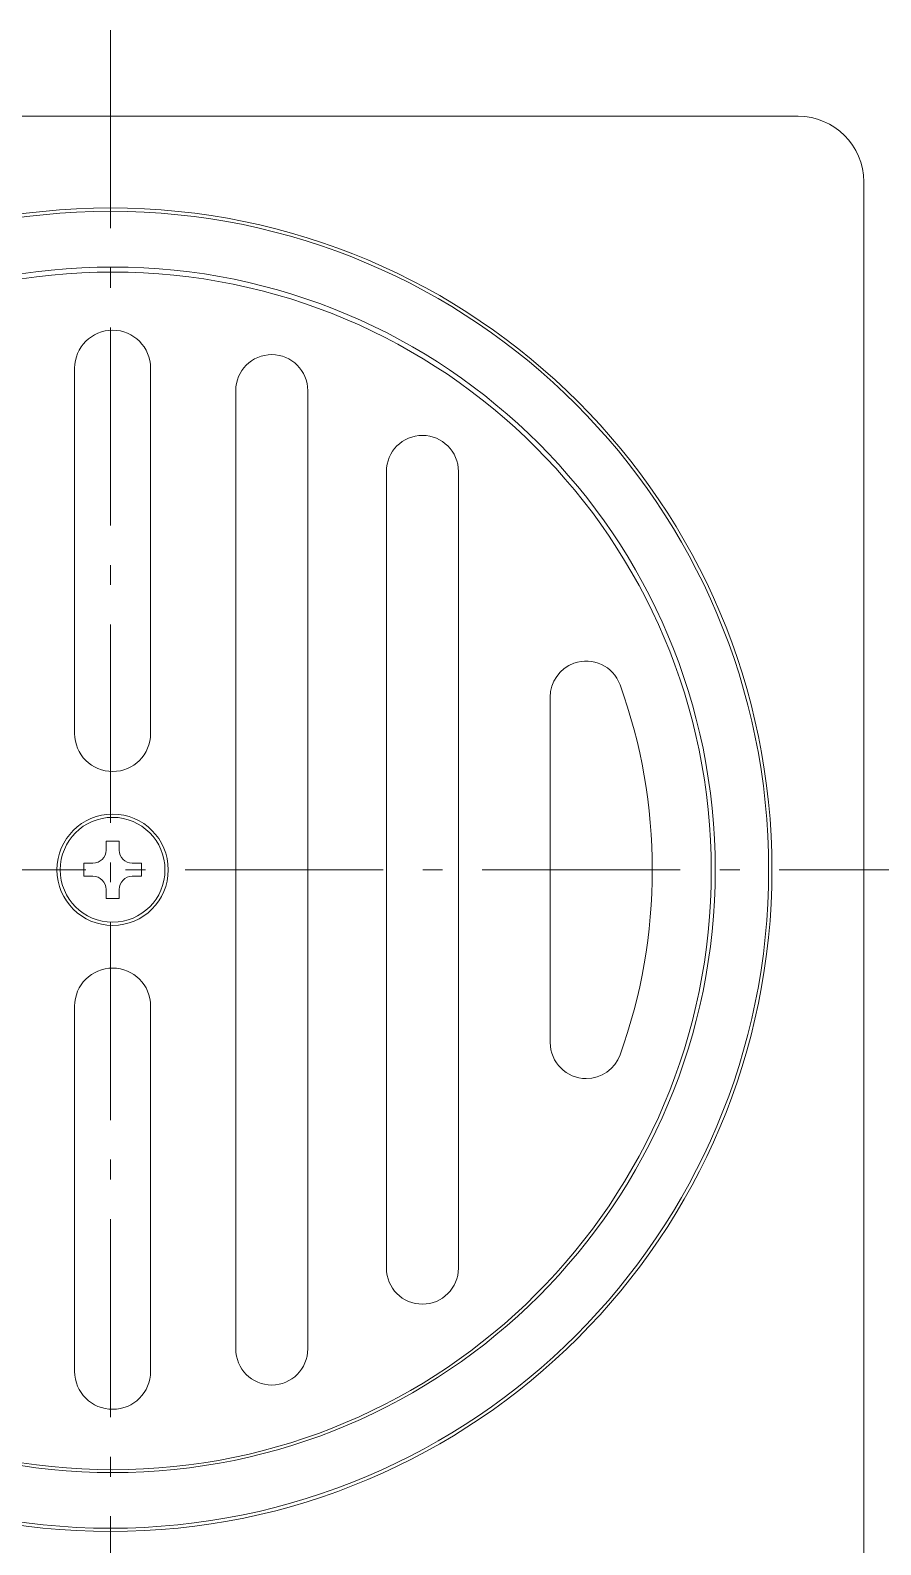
# Model space of a CAD drawing. Header units: millimetres. Extents: x 7371 to 278338, y -43753 to 35464.
# Drawn here: x 20345.9 to 20410.8, y 29010.1 to 29125.6 of the extents above; entities that cross this region are included whole.
import ezdxf

# ---------------------------------------------------------------- set-up
doc = ezdxf.new("R2010")
doc.units = ezdxf.units.MM
doc.header["$MEASUREMENT"] = 0
for name, pattern in [('AI-Linetype-1', [2.25, 1.5, -0.3, 0.15, -0.3]), ('AI-Linetype-2', [2.25, 1.5, -0.3, 0.15, -0.3]), ('CENTER', [50.8, 31.75, -6.35, 6.35, -6.35])]:
    doc.linetypes.add(name, pattern=pattern)
for name, color, linetype, lineweight in [('BENDA', 7, 'Continuous', 30), ('BIDANG', 7, 'Continuous', 13), ('CENTER', 9, 'CENTER', 0), ('DINDING', 1, 'Continuous', 20)]:
    doc.layers.add(name, color=color, linetype=linetype, lineweight=lineweight)

# ---------------------------------------------------------------- blocks, each defined once
blk = doc.blocks.new('block 6')
at = {"layer": 'BIDANG', "color": 7, "lineweight": 9}
blk.add_open_spline([(37.404, 28.065), (37.404, 30.585), (35.361, 32.628), (32.841, 32.628), (30.321, 32.628), (28.278, 30.585), (28.278, 28.065), (28.278, 25.545), (30.321, 23.502), (32.841, 23.502), (35.361, 23.502), (37.404, 25.545), (37.404, 28.065), (37.404, 28.065), (37.404, 28.065), (37.404, 28.065)], degree=3, knots=[0, 0, 0, 0, 1, 1, 1, 2, 2, 2, 3, 3, 3, 4, 4, 4, 5, 5, 5, 5], dxfattribs=at)
blk = doc.blocks.new('block 7')
at = {"layer": 'BIDANG', "color": 7, "lineweight": 9}
blk.add_open_spline([(37.366, 28.065), (37.366, 30.569), (35.336, 32.599), (32.833, 32.599), (30.329, 32.599), (28.3, 30.569), (28.3, 28.065), (28.3, 25.562), (30.329, 23.532), (32.833, 23.532), (35.336, 23.532), (37.366, 25.562), (37.366, 28.065), (37.366, 28.065), (37.366, 28.065), (37.366, 28.065)], degree=3, knots=[0, 0, 0, 0, 1, 1, 1, 2, 2, 2, 3, 3, 3, 4, 4, 4, 5, 5, 5, 5], dxfattribs=at)
blk = doc.blocks.new('block 8')
at = {"layer": 'BIDANG', "color": 7, "lineweight": 9}
blk.add_open_spline([(33.238, 28.065), (33.238, 28.285), (33.06, 28.462), (32.841, 28.462), (32.622, 28.462), (32.444, 28.285), (32.444, 28.065), (32.444, 27.846), (32.622, 27.669), (32.841, 27.669), (33.06, 27.669), (33.238, 27.846), (33.238, 28.065), (33.238, 28.065), (33.238, 28.065), (33.238, 28.065)], degree=3, knots=[0, 0, 0, 0, 1, 1, 1, 2, 2, 2, 3, 3, 3, 4, 4, 4, 5, 5, 5, 5], dxfattribs=at)
blk = doc.blocks.new('block 9')
at = {"layer": 'BIDANG', "color": 7, "lineweight": 9}
blk.add_lwpolyline([(33.059, 28.115), (32.99, 28.115)], dxfattribs=at)
blk = doc.blocks.new('block 10')
at = {"layer": 'BIDANG', "color": 7, "lineweight": 9}
blk.add_lwpolyline([(33.059, 28.016), (32.99, 28.016)], dxfattribs=at)
blk = doc.blocks.new('block 11')
at = {"layer": 'BIDANG', "color": 7, "lineweight": 9}
blk.add_lwpolyline([(32.891, 27.847), (32.891, 27.917)], dxfattribs=at)
blk = doc.blocks.new('block 12')
at = {"layer": 'BIDANG', "color": 7, "lineweight": 9}
blk.add_lwpolyline([(32.792, 27.847), (32.792, 27.917)], dxfattribs=at)
blk = doc.blocks.new('block 13')
at = {"layer": 'BIDANG', "color": 7, "lineweight": 9}
blk.add_lwpolyline([(32.891, 27.847), (32.841, 27.847)], dxfattribs=at)
blk = doc.blocks.new('block 14')
at = {"layer": 'BIDANG', "color": 7, "lineweight": 9}
blk.add_lwpolyline([(32.792, 27.847), (32.841, 27.847)], dxfattribs=at)
blk = doc.blocks.new('block 15')
at = {"layer": 'BIDANG', "color": 7, "lineweight": 9}
blk.add_open_spline([(32.792, 27.917), (32.792, 27.971), (32.747, 28.016), (32.692, 28.016)], degree=3, dxfattribs=at)
blk = doc.blocks.new('block 16')
at = {"layer": 'BIDANG', "color": 7, "lineweight": 9}
blk.add_open_spline([(32.692, 28.115), (32.747, 28.115), (32.792, 28.159), (32.792, 28.214)], degree=3, dxfattribs=at)
blk = doc.blocks.new('block 17')
at = {"layer": 'BIDANG', "color": 7, "lineweight": 9}
blk.add_lwpolyline([(32.623, 28.016), (32.623, 28.115)], dxfattribs=at)
blk = doc.blocks.new('block 18')
at = {"layer": 'BIDANG', "color": 7, "lineweight": 9}
blk.add_lwpolyline([(32.623, 28.016), (32.692, 28.016)], dxfattribs=at)
blk = doc.blocks.new('block 19')
at = {"layer": 'BIDANG', "color": 7, "lineweight": 9}
blk.add_lwpolyline([(32.623, 28.115), (32.692, 28.115)], dxfattribs=at)
blk = doc.blocks.new('block 20')
at = {"layer": 'BIDANG', "color": 7, "lineweight": 9}
blk.add_lwpolyline([(32.891, 28.214), (32.891, 28.284)], dxfattribs=at)
blk = doc.blocks.new('block 21')
at = {"layer": 'BIDANG', "color": 7, "lineweight": 9}
blk.add_lwpolyline([(32.891, 28.284), (32.841, 28.284)], dxfattribs=at)
blk = doc.blocks.new('block 22')
at = {"layer": 'BIDANG', "color": 7, "lineweight": 9}
blk.add_open_spline([(32.891, 28.214), (32.891, 28.159), (32.935, 28.115), (32.99, 28.115)], degree=3, dxfattribs=at)
blk = doc.blocks.new('block 23')
at = {"layer": 'BIDANG', "color": 7, "lineweight": 9}
blk.add_open_spline([(32.99, 28.016), (32.935, 28.016), (32.891, 27.971), (32.891, 27.917)], degree=3, dxfattribs=at)
blk = doc.blocks.new('block 24')
at = {"layer": 'BIDANG', "color": 7, "lineweight": 9}
blk.add_lwpolyline([(32.792, 28.284), (32.841, 28.284)], dxfattribs=at)
blk = doc.blocks.new('block 25')
at = {"layer": 'BIDANG', "color": 7, "lineweight": 9}
blk.add_lwpolyline([(32.792, 28.214), (32.792, 28.284)], dxfattribs=at)
blk = doc.blocks.new('block 26')
at = {"layer": 'BIDANG', "color": 7, "lineweight": 9}
blk.add_lwpolyline([(33.059, 28.016), (33.059, 28.115)], dxfattribs=at)
blk = doc.blocks.new('block 269')
at = {"layer": 'CENTER', "color": 7, "linetype": 'AI-Linetype-1', "lineweight": 9}
blk.add_lwpolyline([(39.197, 28.082), (26.486, 28.082)], dxfattribs=at)
blk = doc.blocks.new('block 270')
at = {"layer": 'CENTER', "color": 7, "linetype": 'AI-Linetype-2', "lineweight": 9}
blk.add_lwpolyline([(32.841, 21.517), (32.841, 34.647)], dxfattribs=at)
blk = doc.blocks.new('block 278')
at = {"layer": 'BENDA', "color": 7, "lineweight": 18}
blk.add_lwpolyline([(32.841, 27.133), (36.468, 27.133)], dxfattribs=at)
blk = doc.blocks.new('block 279')
at = {"layer": 'BENDA', "color": 7, "lineweight": 18}
blk.add_lwpolyline([(32.841, 26.588), (36.468, 26.588)], dxfattribs=at)
blk = doc.blocks.new('block 280')
at = {"layer": 'BENDA', "color": 7, "lineweight": 18}
blk.add_lwpolyline([(32.841, 25.992), (35.857, 25.992)], dxfattribs=at)
blk = doc.blocks.new('block 281')
at = {"layer": 'BENDA', "color": 7, "lineweight": 18}
blk.add_lwpolyline([(32.841, 25.447), (35.857, 25.447)], dxfattribs=at)
blk = doc.blocks.new('block 282')
at = {"layer": 'BENDA', "color": 7, "lineweight": 18}
blk.add_open_spline([(34.242, 24.223), (34.383, 24.274), (34.457, 24.431), (34.405, 24.572), (34.366, 24.68), (34.264, 24.752), (34.149, 24.752)], degree=3, knots=[0, 0, 0, 0, 1, 1, 1, 2, 2, 2, 2], dxfattribs=at)
blk = doc.blocks.new('block 283')
at = {"layer": 'BENDA', "color": 7, "lineweight": 18}
blk.add_lwpolyline([(33.873, 28.353), (36.638, 28.353)], dxfattribs=at)
blk = doc.blocks.new('block 284')
at = {"layer": 'BENDA', "color": 7, "lineweight": 18}
blk.add_lwpolyline([(33.873, 27.778), (36.638, 27.778)], dxfattribs=at)
blk = doc.blocks.new('block 285')
at = {"layer": 'BENDA', "color": 7, "lineweight": 18}
blk.add_open_spline([(32.841, 23.073), (35.608, 23.073), (37.851, 25.316), (37.851, 28.082), (37.851, 30.849), (35.608, 33.091), (32.841, 33.091)], degree=3, knots=[0, 0, 0, 0, 1, 1, 1, 2, 2, 2, 2], dxfattribs=at)
blk = doc.blocks.new('block 286')
at = {"layer": 'BENDA', "color": 7, "lineweight": 18}
blk.add_lwpolyline([(38.049, 22.378), (32.841, 22.378)], dxfattribs=at)
blk = doc.blocks.new('block 288')
at = {"layer": 'BENDA', "color": 7, "lineweight": 18}
blk.add_open_spline([(37.826, 28.082), (37.826, 30.835), (35.594, 33.066), (32.841, 33.066), (30.088, 33.066), (27.857, 30.835), (27.857, 28.082), (27.857, 25.329), (30.088, 23.098), (32.841, 23.098), (35.594, 23.098), (37.826, 25.329), (37.826, 28.082), (37.826, 28.082), (37.826, 28.082), (37.826, 28.082)], degree=3, knots=[0, 0, 0, 0, 1, 1, 1, 2, 2, 2, 3, 3, 3, 4, 4, 4, 5, 5, 5, 5], dxfattribs=at)
blk = doc.blocks.new('block 290')
at = {"layer": 'BENDA', "color": 7, "lineweight": 18}
blk.add_open_spline([(32.841, 33.091), (30.075, 33.091), (27.832, 30.849), (27.832, 28.082), (27.832, 25.316), (30.075, 23.073), (32.841, 23.073)], degree=3, knots=[0, 0, 0, 0, 1, 1, 1, 2, 2, 2, 2], dxfattribs=at)
blk = doc.blocks.new('block 293')
at = {"layer": 'BENDA', "color": 7, "lineweight": 18}
blk.add_lwpolyline([(27.633, 22.378), (32.841, 22.378)], dxfattribs=at)
blk = doc.blocks.new('block 294')
at = {"layer": 'BENDA', "color": 7, "lineweight": 18}
blk.add_open_spline([(32.841, 23.979), (33.319, 23.978), (33.793, 24.061), (34.242, 24.223)], degree=3, dxfattribs=at)
blk = doc.blocks.new('block 295')
at = {"layer": 'BENDA', "color": 7, "lineweight": 18}
blk.add_open_spline([(31.44, 24.223), (31.89, 24.061), (32.364, 23.978), (32.841, 23.979)], degree=3, dxfattribs=at)
blk = doc.blocks.new('block 296')
at = {"layer": 'BENDA', "color": 7, "lineweight": 18}
blk.add_lwpolyline([(32.841, 24.752), (31.533, 24.752)], dxfattribs=at)
blk = doc.blocks.new('block 297')
at = {"layer": 'BENDA', "color": 7, "lineweight": 18}
blk.add_open_spline([(31.533, 24.752), (31.383, 24.752), (31.261, 24.63), (31.261, 24.479), (31.261, 24.365), (31.333, 24.262), (31.44, 24.223)], degree=3, knots=[0, 0, 0, 0, 1, 1, 1, 2, 2, 2, 2], dxfattribs=at)
blk = doc.blocks.new('block 298')
at = {"layer": 'BENDA', "color": 7, "lineweight": 18}
blk.add_lwpolyline([(32.841, 24.752), (34.149, 24.752)], dxfattribs=at)
blk = doc.blocks.new('block 299')
at = {"layer": 'BENDA', "color": 7, "lineweight": 18}
blk.add_open_spline([(29.044, 28.353), (28.885, 28.353), (28.757, 28.224), (28.757, 28.065), (28.757, 27.906), (28.885, 27.778), (29.044, 27.778)], degree=3, knots=[0, 0, 0, 0, 1, 1, 1, 2, 2, 2, 2], dxfattribs=at)
blk = doc.blocks.new('block 300')
at = {"layer": 'BENDA', "color": 7, "lineweight": 18}
blk.add_open_spline([(33.873, 28.353), (33.714, 28.353), (33.585, 28.224), (33.585, 28.065), (33.585, 27.906), (33.714, 27.778), (33.873, 27.778)], degree=3, knots=[0, 0, 0, 0, 1, 1, 1, 2, 2, 2, 2], dxfattribs=at)
blk = doc.blocks.new('block 301')
at = {"layer": 'BENDA', "color": 7, "lineweight": 18}
blk.add_open_spline([(33.263, 28.065), (33.263, 28.298), (33.074, 28.487), (32.841, 28.487), (32.608, 28.487), (32.42, 28.298), (32.42, 28.065), (32.42, 27.833), (32.608, 27.644), (32.841, 27.644), (33.074, 27.644), (33.263, 27.833), (33.263, 28.065), (33.263, 28.065), (33.263, 28.065), (33.263, 28.065)], degree=3, knots=[0, 0, 0, 0, 1, 1, 1, 2, 2, 2, 3, 3, 3, 4, 4, 4, 5, 5, 5, 5], dxfattribs=at)
blk = doc.blocks.new('block 302')
at = {"layer": 'BENDA', "color": 7, "lineweight": 18}
blk.add_open_spline([(31.81, 27.778), (31.968, 27.778), (32.097, 27.906), (32.097, 28.065), (32.097, 28.224), (31.968, 28.353), (31.81, 28.353)], degree=3, knots=[0, 0, 0, 0, 1, 1, 1, 2, 2, 2, 2], dxfattribs=at)
blk = doc.blocks.new('block 303')
at = {"layer": 'BENDA', "color": 7, "lineweight": 18}
blk.add_open_spline([(29.214, 27.133), (29.064, 27.133), (28.941, 27.011), (28.941, 26.86), (28.941, 26.709), (29.064, 26.588), (29.214, 26.588)], degree=3, knots=[0, 0, 0, 0, 1, 1, 1, 2, 2, 2, 2], dxfattribs=at)
blk = doc.blocks.new('block 304')
at = {"layer": 'BENDA', "color": 7, "lineweight": 18}
blk.add_lwpolyline([(32.841, 25.447), (29.826, 25.447)], dxfattribs=at)
blk = doc.blocks.new('block 305')
at = {"layer": 'BENDA', "color": 7, "lineweight": 18}
blk.add_lwpolyline([(32.841, 25.992), (29.826, 25.992)], dxfattribs=at)
blk = doc.blocks.new('block 306')
at = {"layer": 'BENDA', "color": 7, "lineweight": 18}
blk.add_open_spline([(29.826, 25.992), (29.675, 25.992), (29.553, 25.87), (29.553, 25.719), (29.553, 25.569), (29.675, 25.447), (29.826, 25.447)], degree=3, knots=[0, 0, 0, 0, 1, 1, 1, 2, 2, 2, 2], dxfattribs=at)
blk = doc.blocks.new('block 307')
at = {"layer": 'BENDA', "color": 7, "lineweight": 18}
blk.add_lwpolyline([(31.81, 27.778), (29.044, 27.778)], dxfattribs=at)
blk = doc.blocks.new('block 308')
at = {"layer": 'BENDA', "color": 7, "lineweight": 18}
blk.add_lwpolyline([(32.841, 26.588), (29.214, 26.588)], dxfattribs=at)
blk = doc.blocks.new('block 309')
at = {"layer": 'BENDA', "color": 7, "lineweight": 18}
blk.add_lwpolyline([(32.841, 27.133), (29.214, 27.133)], dxfattribs=at)
blk = doc.blocks.new('block 311')
at = {"layer": 'BENDA', "color": 7, "lineweight": 18}
blk.add_lwpolyline([(31.81, 28.353), (29.044, 28.353)], dxfattribs=at)
blk = doc.blocks.new('block 324')
at = {"layer": 'BENDA', "color": 7, "lineweight": 18}
blk.add_lwpolyline([(38.545, 22.874), (38.545, 33.29)], dxfattribs=at)
blk = doc.blocks.new('block 325')
at = {"layer": 'BENDA', "color": 7, "lineweight": 18}
blk.add_open_spline([(38.049, 22.378), (38.323, 22.378), (38.545, 22.601), (38.545, 22.874)], degree=3, dxfattribs=at)
blk = doc.blocks.new('block 326')
at = {"layer": 'BENDA', "color": 7, "lineweight": 18}
blk.add_open_spline([(36.638, 27.778), (36.797, 27.778), (36.926, 27.906), (36.926, 28.065), (36.926, 28.224), (36.797, 28.353), (36.638, 28.353)], degree=3, knots=[0, 0, 0, 0, 1, 1, 1, 2, 2, 2, 2], dxfattribs=at)
blk = doc.blocks.new('block 327')
at = {"layer": 'BENDA', "color": 7, "lineweight": 18}
blk.add_open_spline([(35.857, 25.447), (36.007, 25.447), (36.129, 25.569), (36.129, 25.719), (36.129, 25.87), (36.007, 25.992), (35.857, 25.992)], degree=3, knots=[0, 0, 0, 0, 1, 1, 1, 2, 2, 2, 2], dxfattribs=at)
blk = doc.blocks.new('block 328')
at = {"layer": 'BENDA', "color": 7, "lineweight": 18}
blk.add_open_spline([(36.468, 26.588), (36.619, 26.588), (36.741, 26.709), (36.741, 26.86), (36.741, 27.011), (36.619, 27.133), (36.468, 27.133)], degree=3, knots=[0, 0, 0, 0, 1, 1, 1, 2, 2, 2, 2], dxfattribs=at)
blk = doc.blocks.new('A$Cc35b3848')
at = {"layer": 'BENDA', "xscale": 0.0403253098287471, "yscale": 0.0403253098287471, "zscale": 0.0403253098287471}
for name in ['block 324', 'block 290', 'block 288', 'block 285', 'block 301', 'block 299', 'block 311', 'block 302', 'block 300', 'block 283', 'block 326', 'block 307', 'block 284', 'block 303', 'block 309', 'block 278', 'block 328', 'block 308', 'block 279', 'block 306', 'block 305', 'block 280', 'block 327', 'block 304', 'block 281', 'block 297', 'block 296', 'block 298', 'block 282', 'block 295', 'block 294', 'block 325', 'block 293', 'block 286']:
    blk.add_blockref(name, (-1.32433, -1.13242), dxfattribs=at)
at = {"layer": 'BIDANG', "xscale": 0.0403253098287471, "yscale": 0.0403253098287471, "zscale": 0.0403253098287471}
for name in ['block 6', 'block 7', 'block 8', 'block 16', 'block 24', 'block 25', 'block 21', 'block 20', 'block 22', 'block 17', 'block 19', 'block 9', 'block 26', 'block 18', 'block 15', 'block 23', 'block 10', 'block 12', 'block 11', 'block 14', 'block 13']:
    blk.add_blockref(name, (-1.32433, -1.13242), dxfattribs=at)
at = {"layer": 'CENTER', "xscale": 0.0403253098287471, "yscale": 0.0403253098287471, "zscale": 0.0403253098287471}
for name in ['block 270', 'block 269']:
    blk.add_blockref(name, (-1.32433, -1.13242), dxfattribs=at)

msp = doc.modelspace()

# ---------------------------------------------------------------- block references
at = {"layer": 'DINDING', "xscale": 249.8249897411127, "yscale": 249.8249897411127, "zscale": 249.8249897411127, "rotation": 90}
msp.add_blockref('A$Cc35b3848', (20352.05, 29061.56), dxfattribs=at)

doc.saveas('drawing.dxf')
